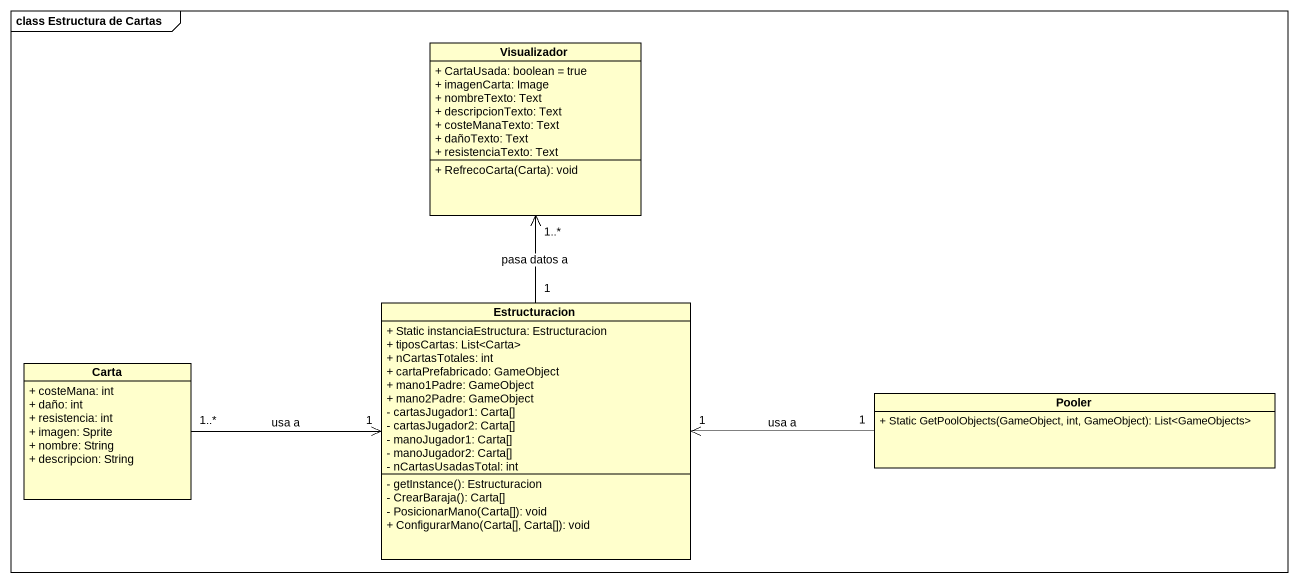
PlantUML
@startuml
mainframe class Estructura de Cartas
hide circle
hide empty members
skinparam classAttributeIconSize 0
class Visualizador {
  + CartaUsada: boolean = true
  + imagenCarta: Image
  + nombreTexto: Text
  + descripcionTexto: Text
  + costeManaTexto: Text
  + dañoTexto: Text
  + resistenciaTexto: Text
  + RefrecoCarta(Carta): void
}
class Estructuracion {
  + Static instanciaEstructura: Estructuracion
  + tiposCartas: List<Carta>
  + nCartasTotales: int
  + cartaPrefabricado: GameObject
  + mano1Padre: GameObject
  + mano2Padre: GameObject
  - cartasJugador1: Carta[]
  - cartasJugador2: Carta[]
  - manoJugador1: Carta[]
  - manoJugador2: Carta[]
  - nCartasUsadasTotal: int
  - getInstance(): Estructuracion
  - CrearBaraja(): Carta[]
  - PosicionarMano(Carta[]): void
  + ConfigurarMano(Carta[], Carta[]): void
}
class Carta {
  + costeMana: int
  + daño: int
  + resistencia: int
  + imagen: Sprite
  + nombre: String
  + descripcion: String
}
class Pooler {
  + Static GetPoolObjects(GameObject, int, GameObject): List<GameObjects>
}
Estructuracion "1" -up-> "1..*" Visualizador : pasa datos a
Carta "1..*" -right-> "1" Estructuracion : usa a
Pooler "1" -left-> "1" Estructuracion : usa a
@enduml
